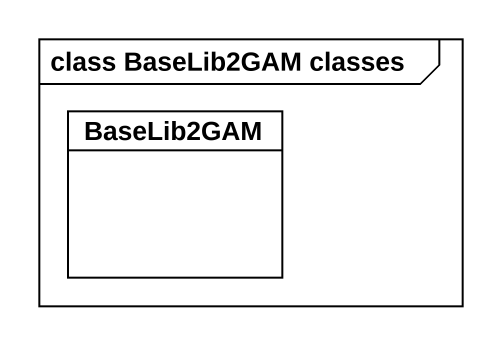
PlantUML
@startuml
mainframe class BaseLib2GAM classes
hide circle
hide empty members
class BaseLib2GAM
@enduml
